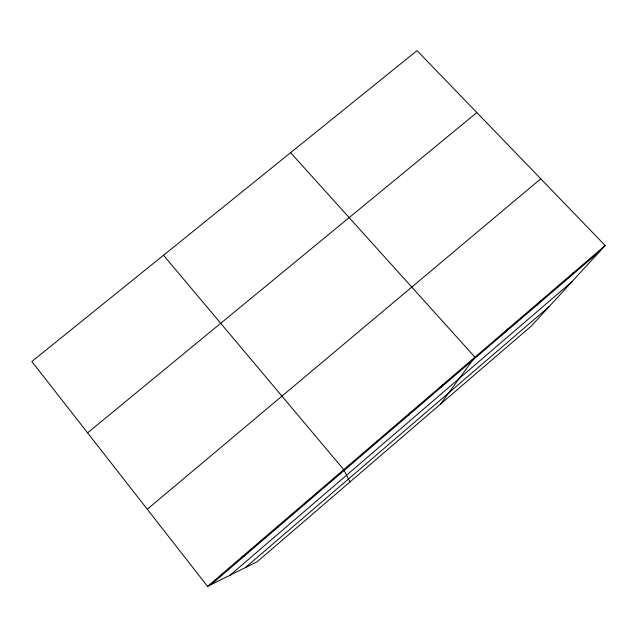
<?xml version="1.0" encoding="UTF-8"?>
<svg xmlns="http://www.w3.org/2000/svg" width="637" height="637" viewBox="0 0 637 637"><rect width="100%" height="100%" fill="white"/><g stroke="black" fill="none" stroke-linecap="round" stroke-linejoin="round"><path stroke-width="0.96" d="M376.714 442.532L376.993 441.13M408.978 414.87L409.933 412.887M440.955 387.447L442.58 384.899M440.43 404.177L474.923 357.174L290.615 152.665M504.998 332.538L507.936 328.867M537.055 305.043L540.646 300.823M568.817 277.812L573.045 273.042M605.15 245.524L531.258 326.088L257.197 561.73L207.566 586.382L31.85 361.505L417.044 50.618L605.15 245.524L207.566 586.382M245.356 567.607L549.118 306.62M210.879 584.734L600.293 250.819M230.061 575.203L571.978 281.689M147.282 509.234L540.749 178.79M87.588 432.834L476.834 112.574M242.092 556.778L244.664 555.767M276.291 527.46L278.13 527.07M310.171 498.413L311.294 498.628M163.51 255.246L343.741 469.636L349.984 481.946"/></g></svg>
